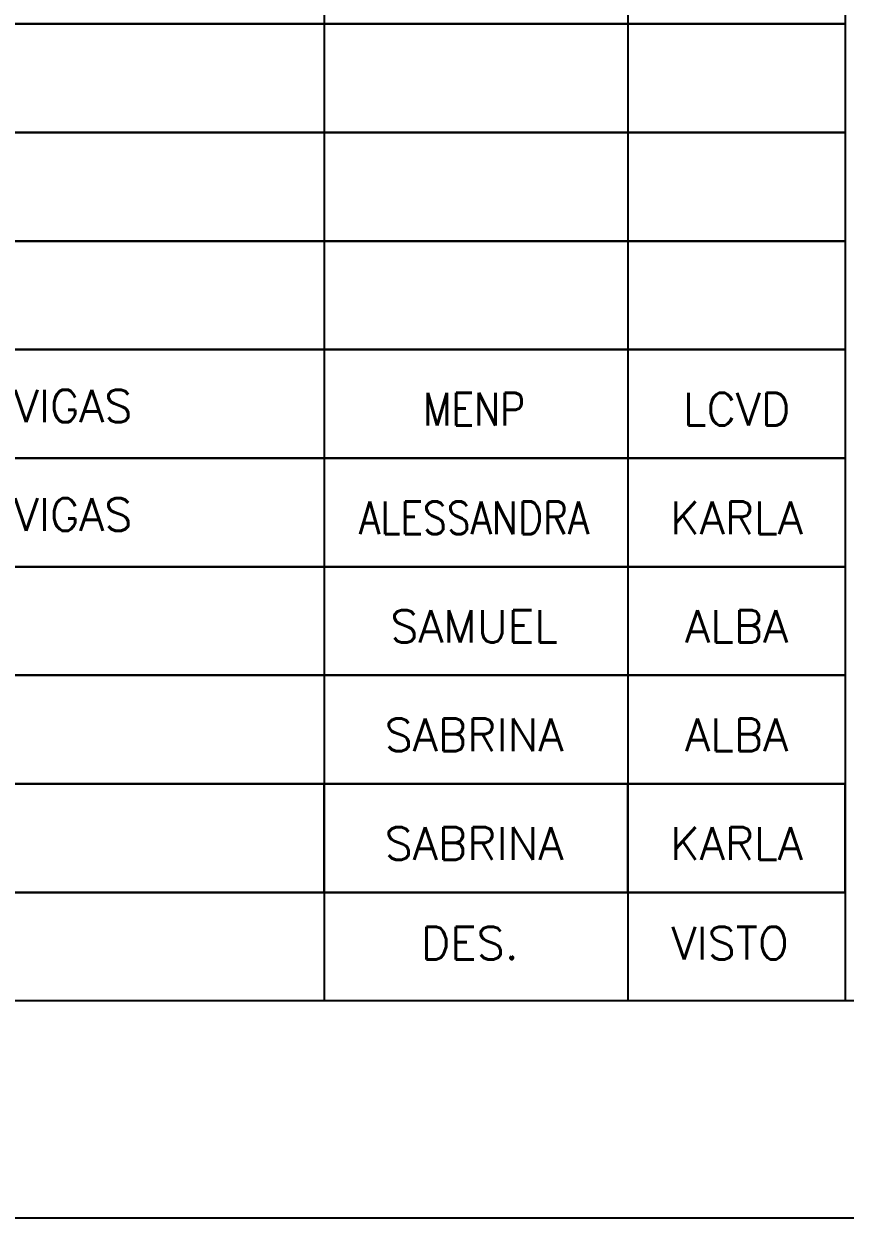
# Model space of a CAD drawing. Header units: centimetres. Extents: x 1658 to 6058, y 7962 to 9447.
# Drawn here: x 2644.2 to 2833.4, y 7962.5 to 8237.5 of the extents above; entities that cross this region are included whole.
import ezdxf
from ezdxf.enums import TextEntityAlignment as Align

# ---------------------------------------------------------------- set-up
doc = ezdxf.new("R2010")
doc.units = ezdxf.units.CM
doc.header["$LTSCALE"] = 50
doc.header["$MEASUREMENT"] = 0
doc.layers.add('COTAS-PRECON', color=1, linetype='Continuous')
doc.layers.add('FORMATO-PRECON', color=2, linetype='Continuous')
doc.styles.add('PRECON-ROMANS', font='romans.shx')
doc.styles.add('ROMANS', font='ROMANS.SHX', dxfattribs={"oblique": 15, "height": 3})

# ---------------------------------------------------------------- blocks, each defined once
blk = doc.blocks.new('REV-A3-V')
at = {"layer": 'FORMATO-PRECON', "color": 1}
for p, q in [((780, 50), (780, 9.14)), ((920, 50), (920, 9.14))]:
    blk.add_line(p, q, dxfattribs=at)
for points in [[(1020, 50), (0, 50)], [(780, 50), (780, 0)], [(920, 50), (920, 0)]]:
    blk.add_lwpolyline(points, dxfattribs=at)
blk.add_lwpolyline([(1020, 0), (0, 0), (0, 50), (1020, 50)], close=True, dxfattribs=at)
at = {"layer": 'FORMATO-PRECON', "color": 2, "style": 'PRECON-ROMANS', "flags": 12}
for p in [(24.75, 24.02), (132.78, 24.02), (497.22, 24.02)]:
    blk.add_attdef('X', text='', height=15, dxfattribs=at).set_placement(p, align=Align.MIDDLE_CENTER)
at = {"layer": 'FORMATO-PRECON', "style": 'PRECON-ROMANS', "flags": 12}
for p in [(849.12, 22.55), (970.03, 22.55)]:
    blk.add_attdef('X', text='', height=15, dxfattribs=at).set_placement(p, align=Align.MIDDLE_CENTER)
blk = doc.blocks.new('A$C6E105C5C')
at = {"layer": 'FORMATO-PRECON', "color": 6}
blk.add_line((0, 50), (1020, 50), dxfattribs=at)
at = {"layer": 'FORMATO-PRECON', "color": 3}
blk.add_lwpolyline([(0, 50), (1020, 50), (1020, 0), (0, 0)], close=True, dxfattribs=at)
at = {"layer": 'FORMATO-PRECON', "color": 1}
for points in [[(780, 50), (780, 0)], [(920, 50), (920, 0)]]:
    blk.add_lwpolyline(points, dxfattribs=at)
at = {"layer": 'FORMATO-PRECON', "style": 'ROMANS'}
for s, p in [('DES.', (824.62, 19.18)), ('VISTO', (940.04, 19.18))]:
    blk.add_text(s, height=15, dxfattribs=at).set_placement(p)
blk = doc.blocks.new('A$C12EB5E76')
at = {"layer": 'FORMATO-PRECON'}
blk.add_lwpolyline([(-114.69, 1254.28), (-114.69, 4224.28), (4085.31, 4224.28), (4085.31, 1254.28)], close=True, dxfattribs=at)
at = {"layer": 'FORMATO-PRECON', "color": 6}
blk.add_lwpolyline([(135.31, 1354.28), (135.31, 4124.28), (3985.31, 4124.28), (3985.31, 1354.28)], close=True, dxfattribs=at)

msp = doc.modelspace()

# ---------------------------------------------------------------- linework, layer by layer
at = {"layer": 'FORMATO-PRECON', "color": 6}
msp.add_lwpolyline([(2323.357, 8262.482), (2833.357, 8262.482), (2833.357, 8012.482), (2323.357, 8012.482)], close=True, dxfattribs=at)

# ---------------------------------------------------------------- block references
at = {"color": 1, "xscale": 0.5000000000000071, "yscale": 0.5000000000000071, "zscale": 0.5000000000000071}
for name, p in [('REV-A3-V', (2323.357, 8237.482)), ('REV-A3-V', (2323.357, 8212.482)), ('REV-A3-V', (2323.357, 8187.482)), ('REV-A3-V', (2323.357, 8162.482)), ('REV-A3-V', (2323.357, 8137.482)), ('REV-A3-V', (2323.357, 8112.482)), ('A$C6E105C5C', (2323.357, 8012.482))]:
    msp.add_blockref(name, p, dxfattribs=at)
at = {"color": 1}
ref = msp.add_blockref('REV-A3-V', (2323.357, 8137.482), dxfattribs=dict(at, xscale=0.5000000000000071, yscale=0.5000000000000071, zscale=0.5000000000000071))
ref.add_attrib('X', 'ALTERAÇÃO NA QUANTIDADE DAS VIGAS', dxfattribs={"layer": 'FORMATO-PRECON', "color": 2, "height": 7.5, "style": 'PRECON-ROMANS', "flags": 12}).set_placement((2571.968, 8149.493), align=Align.MIDDLE_CENTER)
ref.add_attrib('X', 'MENP', dxfattribs={"layer": 'FORMATO-PRECON', "height": 7.5, "style": 'PRECON-ROMANS', "width": 0.85, "flags": 12}).set_placement((2747.919, 8148.758), align=Align.MIDDLE_CENTER)
ref.add_attrib('X', 'LCVD', dxfattribs={"layer": 'FORMATO-PRECON', "height": 7.5, "style": 'PRECON-ROMANS', "flags": 12}).set_placement((2808.372, 8148.758), align=Align.MIDDLE_CENTER)
ref = msp.add_blockref('REV-A3-V', (2323.357, 8112.482), dxfattribs=dict(at, xscale=0.5000000000000071, yscale=0.5000000000000071, zscale=0.5000000000000071))
ref.add_attrib('X', 'ALTERAÇÃO NA QUANTIDADE DAS VIGAS', dxfattribs={"layer": 'FORMATO-PRECON', "color": 2, "height": 7.5, "style": 'PRECON-ROMANS', "flags": 12}).set_placement((2571.968, 8124.493), align=Align.MIDDLE_CENTER)
ref.add_attrib('X', 'ALESSANDRA', dxfattribs={"layer": 'FORMATO-PRECON', "height": 7.5, "style": 'PRECON-ROMANS', "width": 0.85, "flags": 12}).set_placement((2747.919, 8123.758), align=Align.MIDDLE_CENTER)
ref.add_attrib('X', 'KARLA', dxfattribs={"layer": 'FORMATO-PRECON', "height": 7.5, "style": 'PRECON-ROMANS', "flags": 12}).set_placement((2808.372, 8123.758), align=Align.MIDDLE_CENTER)
ref = msp.add_blockref('REV-A3-V', (2323.357, 8087.482), dxfattribs=dict(at, xscale=0.5000000000000071, yscale=0.5000000000000071, zscale=0.5000000000000071))
ref.add_attrib('X', 'SAMUEL', dxfattribs={"layer": 'FORMATO-PRECON', "height": 7.5, "style": 'PRECON-ROMANS', "flags": 12}).set_placement((2747.919, 8098.758), align=Align.MIDDLE_CENTER)
ref.add_attrib('X', 'ALBA', dxfattribs={"layer": 'FORMATO-PRECON', "height": 7.5, "style": 'PRECON-ROMANS', "flags": 12}).set_placement((2808.372, 8098.758), align=Align.MIDDLE_CENTER)
ref = msp.add_blockref('REV-A3-V', (2323.357, 8062.482), dxfattribs=dict(at, xscale=0.5000000000000071, yscale=0.5000000000000071, zscale=0.5000000000000071))
ref.add_attrib('X', 'SABRINA', dxfattribs={"layer": 'FORMATO-PRECON', "height": 7.5, "style": 'PRECON-ROMANS', "flags": 12}).set_placement((2747.919, 8073.758), align=Align.MIDDLE_CENTER)
ref.add_attrib('X', 'ALBA', dxfattribs={"layer": 'FORMATO-PRECON', "height": 7.5, "style": 'PRECON-ROMANS', "flags": 12}).set_placement((2808.372, 8073.758), align=Align.MIDDLE_CENTER)
at = {"color": 1, "xscale": -0.5000000000000071, "yscale": 0.5000000000000071, "zscale": 0.5000000000000071, "rotation": 180}
msp.add_blockref('REV-A3-V', (2323.357, 8062.482), dxfattribs=at)
at = {"color": 1}
ref = msp.add_blockref('REV-A3-V', (2323.357, 8037.482), dxfattribs=dict(at, xscale=0.5000000000000071, yscale=0.5000000000000071, zscale=0.5000000000000071))
ref.add_attrib('X', 'SABRINA', dxfattribs={"layer": 'FORMATO-PRECON', "height": 7.5, "style": 'PRECON-ROMANS', "flags": 12}).set_placement((2747.919, 8048.758), align=Align.MIDDLE_CENTER)
ref.add_attrib('X', 'KARLA', dxfattribs={"layer": 'FORMATO-PRECON', "height": 7.5, "style": 'PRECON-ROMANS', "flags": 12}).set_placement((2808.372, 8048.758), align=Align.MIDDLE_CENTER)
at = {"layer": 'COTAS-PRECON', "xscale": 0.5000000000000071, "yscale": 0.5000000000000071, "zscale": 0.5000000000000071}
msp.add_blockref('A$C12EB5E76', (1715.702, 7335.343), dxfattribs=at)

doc.saveas('drawing.dxf')
